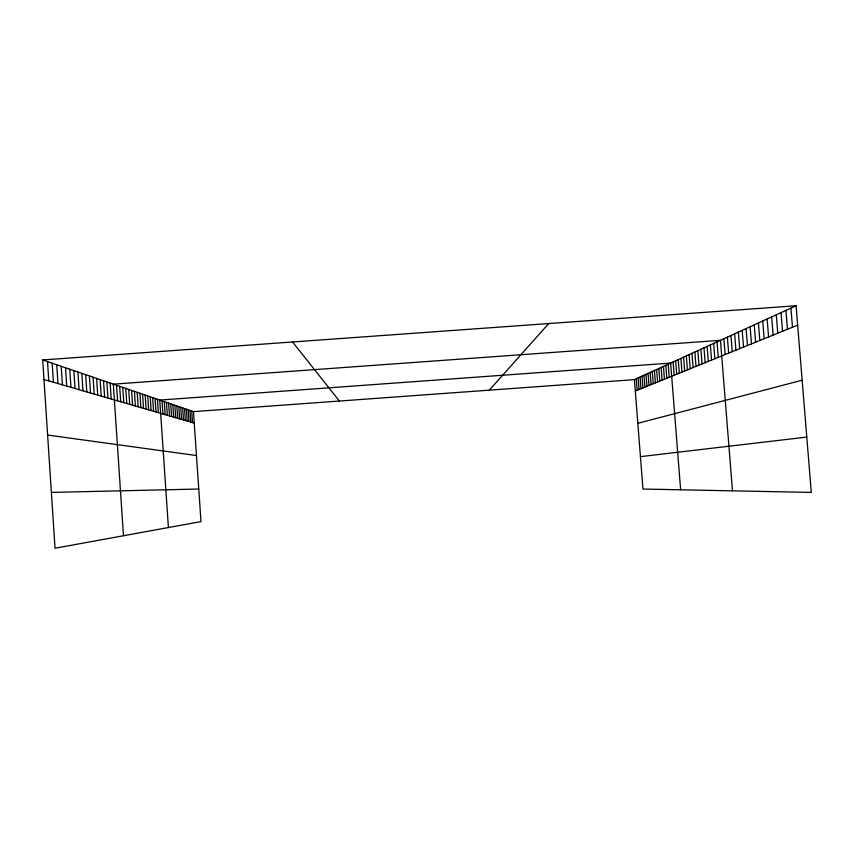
<?xml version="1.0" encoding="UTF-8"?>
<svg xmlns="http://www.w3.org/2000/svg" width="854" height="854" viewBox="0 0 854 854"><rect width="100%" height="100%" fill="white"/><g stroke="black" fill="none" stroke-linecap="round" stroke-linejoin="round"><path stroke-width="1.28" d="M489.331 390.161L548.706 323.559M634.426 379.635L796.067 305.764L811.3 492.416L642.966 489.043L634.426 379.635L193.452 411.628L42.7 359.95L55.03 548.236L200.989 521.602L193.452 411.628M635.312 391.004L797.647 325.139M637.831 423.317L802.141 380.211M640.436 456.644L806.784 437.077M42.7 359.95L796.067 305.764M51.368 492.416L198.758 489.032M47.621 435.049L196.463 455.534M43.981 379.496L194.232 423.061M292.57 341.974L339.401 401.038M790.921 308.113L792.48 327.231M785.915 310.397L787.452 329.27M781.036 312.628L782.552 331.267M776.286 314.806L777.78 333.199M771.653 316.919L773.126 335.088M767.127 318.99L768.579 336.935M762.718 320.997L764.149 338.728M758.416 322.972L759.825 340.479M754.21 324.894L755.609 342.198M750.111 326.762L751.488 343.863M746.097 328.598L747.463 345.496M742.179 330.381L743.524 347.098M738.358 332.131L739.681 348.656M734.621 333.839L735.924 350.183M730.96 335.515L732.252 351.667M727.384 337.149L728.665 353.129M723.882 338.75L725.142 354.559M732.497 490.836L720.456 340.319L113.326 384.161L123.478 535.746M717.018 341.888L718.246 357.356M713.645 343.425L714.862 358.723M710.347 344.931L711.553 360.068M707.123 346.404L708.318 361.381M703.963 347.856L705.148 362.672M700.867 349.265L702.041 363.932M697.835 350.652L698.988 365.17M694.868 352.008L696.01 366.377M691.964 353.342L693.096 367.562M689.114 354.645L690.224 368.725M686.317 355.915L687.417 369.867M683.574 357.175L684.673 370.978M680.884 358.402L681.972 372.077M678.247 359.598L679.325 373.145M675.663 360.783L676.72 374.201M673.123 361.947L674.18 375.237M680.627 489.801L670.636 363.078L159.751 400.078L168.409 527.548M668.191 364.199L669.226 377.244M665.789 365.298L666.814 378.226M663.441 366.377L664.444 379.187M661.124 367.433L662.117 380.126M658.85 368.469L659.843 381.055M656.619 369.494L657.601 381.962M654.42 370.497L655.392 382.859M652.264 371.479L653.225 383.734M650.15 372.451L651.1 384.599M648.069 373.401L649.008 385.453M646.019 374.33L646.958 386.286M644.001 375.258L644.93 387.108M642.027 376.155L642.945 387.908M640.073 377.052L640.991 388.709M638.162 377.927L639.07 389.488M636.273 378.781L637.169 390.257M191.723 411.041L192.513 422.559M189.972 410.432L190.773 422.057M188.19 409.824L188.99 421.545M186.375 409.205L187.186 421.022M184.539 408.575L185.35 420.488M182.671 407.934L183.493 419.944M180.76 407.283L181.592 419.399M178.828 406.611L179.66 418.834M176.853 405.938L177.696 418.268M174.846 405.255L175.7 417.681M172.807 404.55L173.661 417.094M170.725 403.835L171.59 416.496M168.612 403.109L169.487 415.887M166.455 402.373L167.331 415.257M164.267 401.626L165.153 414.628M162.036 400.857L162.922 413.987M157.435 399.288L158.342 412.653M155.076 398.476L155.994 411.97M152.663 397.644L153.592 411.276M150.208 396.8L151.147 410.571M147.71 395.946L148.649 409.845M145.159 395.071L146.109 409.109M142.554 394.185L143.504 408.351M139.896 393.267L140.857 407.582M137.184 392.338L138.156 406.803M134.42 391.388L135.402 406.002M131.591 390.427L132.583 405.191M128.708 389.435L129.712 404.358M125.762 388.421L126.776 403.504M122.752 387.396L123.777 402.629M119.677 386.339L120.713 401.743M116.539 385.261L117.585 400.836M110.134 383.072L111.201 398.989M106.867 381.951L107.946 398.039M103.526 380.809L104.615 397.078M100.121 379.635L101.21 396.096M96.63 378.439L97.73 395.082M93.054 377.212L94.175 394.046M89.392 375.963L90.524 392.989M85.656 374.671L86.798 391.911M81.824 373.358L82.977 390.801M77.895 372.013L79.07 389.67M73.871 370.636L75.056 388.506M69.75 369.227L70.946 387.321M65.534 367.775L66.74 386.093M61.2 366.291L62.417 384.844M56.748 364.765L57.987 383.563M52.19 363.206L53.439 382.24M47.504 361.605L48.774 380.884"/></g></svg>
